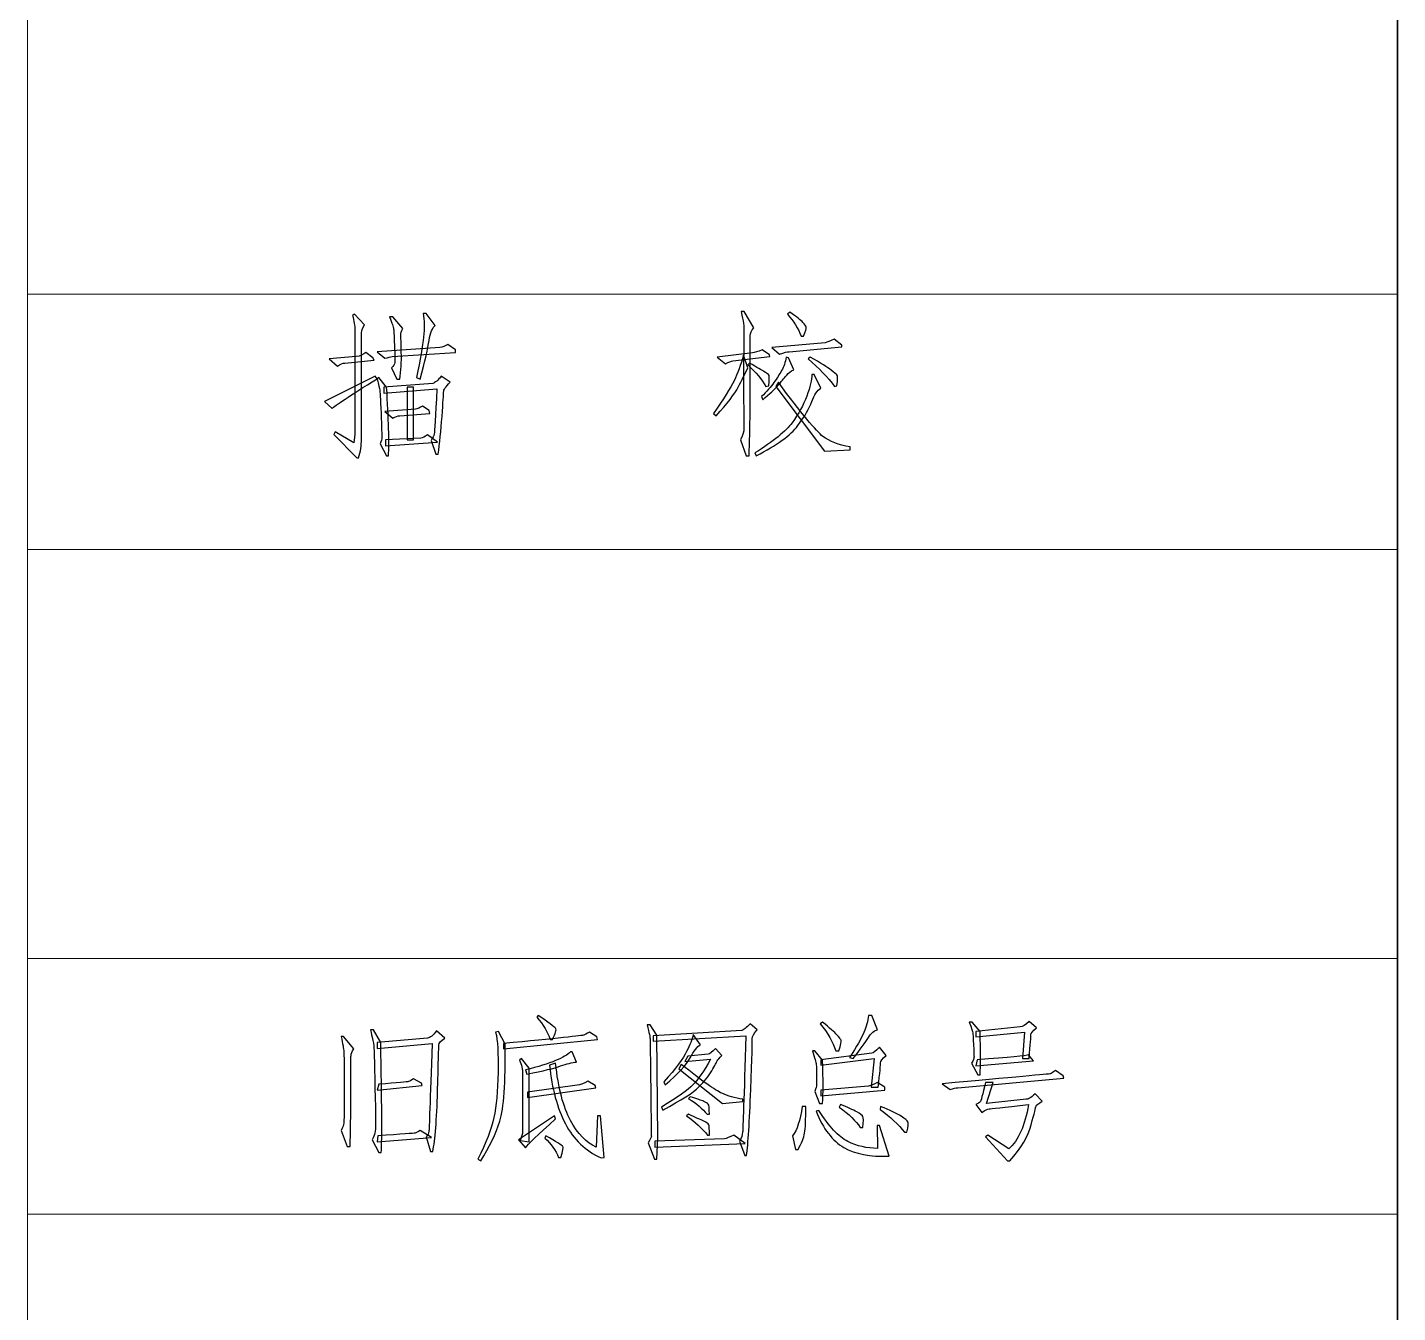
# Model space of a CAD drawing. Header units: millimetres. Extents: x 803 to 1266, y 444 to 714.
# Drawn here: x 802.63 to 826.73, y 491.79 to 514.39 of the extents above; entities that cross this region are included whole.
import ezdxf

# ---------------------------------------------------------------- set-up
doc = ezdxf.new("R2010")
doc.units = ezdxf.units.MM
doc.layers.add('layer 1', color=7, linetype='CONTINUOUS')

msp = doc.modelspace()

# ---------------------------------------------------------------- linework, layer by layer
at = {"layer": 'layer 1', "color": 1, "lineweight": 9}
for points in [[(802.632, 713.672), (802.632, 713.672), (802.632, 446.8), (802.632, 446.8)], [(826.729, 509.699), (826.729, 509.699), (802.632, 509.699), (802.632, 509.699)], [(826.729, 509.699), (826.729, 509.699), (826.729, 509.699), (826.729, 509.699)], [(826.729, 505.206), (826.729, 505.206), (802.632, 505.206), (802.632, 505.206)], [(826.729, 505.206), (826.729, 505.206), (826.729, 505.206), (826.729, 505.206)], [(826.729, 498.018), (826.729, 498.018), (802.632, 498.018), (802.632, 498.018)], [(826.729, 498.018), (826.729, 498.018), (826.729, 498.018), (826.729, 498.018)], [(826.729, 493.525), (826.729, 493.525), (802.632, 493.525), (802.632, 493.525)], [(826.729, 493.525), (826.729, 493.525), (826.729, 493.525), (826.729, 493.525)]]:
    msp.add_open_spline(points, degree=3, dxfattribs=at)
at = {"layer": 'layer 1', "lineweight": 35}
msp.add_open_spline([(826.729, 709.179), (826.729, 709.179), (826.729, 451.293), (826.729, 451.293)], degree=3, dxfattribs=at)
at = {"layer": 'layer 1', "color": 32, "lineweight": -3}
for points, knots in [([(808.371, 507.084), (808.385, 507.147), (808.392, 507.218), (808.392, 507.295), (808.392, 507.295), (808.392, 507.295), (808.392, 509.074), (808.392, 509.074), (808.392, 509.074), (808.392, 509.138), (808.378, 509.222), (808.35, 509.327), (808.35, 509.327), (808.35, 509.327), (808.382, 509.348), (808.382, 509.348), (808.382, 509.348), (808.382, 509.348), (808.561, 509.159), (808.561, 509.159), (808.561, 509.159), (808.526, 509.095), (808.508, 509.05), (808.508, 509.022), (808.508, 509.022), (808.508, 508.994), (808.508, 508.369), (808.508, 507.147), (808.508, 507.147), (808.508, 507.035), (808.491, 506.926), (808.456, 506.821), (808.456, 506.821), (808.456, 506.821), (808.424, 506.821), (808.424, 506.821), (808.424, 506.821), (808.424, 506.821), (808.024, 507.232), (808.024, 507.232), (808.024, 507.232), (808.024, 507.232), (808.045, 507.274), (808.045, 507.274), (808.045, 507.274), (808.045, 507.274), (808.371, 507.084), (808.371, 507.084)], [0, 0, 0, 0, 0.083333, 0.083333, 0.083333, 0.083333, 0.166667, 0.166667, 0.166667, 0.166667, 0.25, 0.25, 0.25, 0.25, 0.333333, 0.333333, 0.333333, 0.333333, 0.416667, 0.416667, 0.416667, 0.416667, 0.5, 0.5, 0.5, 0.5, 0.583333, 0.583333, 0.583333, 0.583333, 0.666667, 0.666667, 0.666667, 0.666667, 0.75, 0.75, 0.75, 0.75, 0.833333, 0.833333, 0.833333, 0.833333, 0.916667, 0.916667, 0.916667, 0.916667, 1, 1, 1, 1]), ([(809.182, 508.2), (809.182, 508.2), (809.13, 508.2), (809.13, 508.2), (809.13, 508.2), (809.13, 508.2), (809.035, 508.4), (809.035, 508.4), (809.035, 508.4), (809.07, 508.436), (809.089, 508.467), (809.093, 508.495), (809.093, 508.495), (809.096, 508.523), (809.095, 508.625), (809.087, 508.801), (809.087, 508.801), (809.08, 508.976), (809.075, 509.074), (809.072, 509.095), (809.072, 509.095), (809.068, 509.116), (809.045, 509.183), (809.003, 509.296), (809.003, 509.296), (809.003, 509.296), (809.056, 509.296), (809.056, 509.296), (809.056, 509.296), (809.056, 509.296), (809.235, 509.095), (809.235, 509.095), (809.235, 509.095), (809.207, 509.046), (809.194, 509.006), (809.198, 508.975), (809.198, 508.975), (809.202, 508.943), (809.205, 508.843), (809.208, 508.674), (809.208, 508.674), (809.212, 508.506), (809.203, 508.348), (809.182, 508.2)], [0, 0, 0, 0, 0.090909, 0.090909, 0.090909, 0.090909, 0.181818, 0.181818, 0.181818, 0.181818, 0.272727, 0.272727, 0.272727, 0.272727, 0.363636, 0.363636, 0.363636, 0.363636, 0.454545, 0.454545, 0.454545, 0.454545, 0.545455, 0.545455, 0.545455, 0.545455, 0.636364, 0.636364, 0.636364, 0.636364, 0.727273, 0.727273, 0.727273, 0.727273, 0.818182, 0.818182, 0.818182, 0.818182, 0.909091, 0.909091, 0.909091, 0.909091, 1, 1, 1, 1]), ([(809.804, 509.148), (809.754, 509.106), (809.719, 509.018), (809.698, 508.885), (809.698, 508.885), (809.677, 508.752), (809.624, 508.523), (809.54, 508.2), (809.54, 508.2), (809.54, 508.2), (809.477, 508.232), (809.477, 508.232), (809.477, 508.232), (809.54, 508.548), (809.581, 508.785), (809.598, 508.943), (809.598, 508.943), (809.616, 509.101), (809.614, 509.24), (809.593, 509.359), (809.593, 509.359), (809.593, 509.359), (809.645, 509.359), (809.645, 509.359), (809.645, 509.359), (809.645, 509.359), (809.804, 509.148), (809.804, 509.148)], [0, 0, 0, 0, 0.142857, 0.142857, 0.142857, 0.142857, 0.285714, 0.285714, 0.285714, 0.285714, 0.428571, 0.428571, 0.428571, 0.428571, 0.571429, 0.571429, 0.571429, 0.571429, 0.714286, 0.714286, 0.714286, 0.714286, 0.857143, 0.857143, 0.857143, 0.857143, 1, 1, 1, 1]), ([(815.407, 509.106), (815.365, 509.057), (815.344, 509.011), (815.344, 508.969), (815.344, 508.969), (815.344, 508.927), (815.344, 508.63), (815.344, 508.08), (815.344, 508.08), (815.344, 507.528), (815.337, 507.119), (815.323, 506.853), (815.323, 506.853), (815.323, 506.853), (815.27, 506.853), (815.27, 506.853), (815.27, 506.853), (815.27, 506.853), (815.175, 507.137), (815.175, 507.137), (815.175, 507.137), (815.218, 507.228), (815.237, 507.292), (815.233, 507.327), (815.233, 507.327), (815.23, 507.362), (815.228, 507.648), (815.228, 508.185), (815.228, 508.185), (815.228, 508.722), (815.23, 509.015), (815.233, 509.064), (815.233, 509.064), (815.237, 509.113), (815.221, 509.222), (815.186, 509.391), (815.186, 509.391), (815.186, 509.391), (815.239, 509.391), (815.239, 509.391), (815.239, 509.391), (815.239, 509.391), (815.407, 509.106), (815.407, 509.106)], [0, 0, 0, 0, 0.090909, 0.090909, 0.090909, 0.090909, 0.181818, 0.181818, 0.181818, 0.181818, 0.272727, 0.272727, 0.272727, 0.272727, 0.363636, 0.363636, 0.363636, 0.363636, 0.454545, 0.454545, 0.454545, 0.454545, 0.545455, 0.545455, 0.545455, 0.545455, 0.636364, 0.636364, 0.636364, 0.636364, 0.727273, 0.727273, 0.727273, 0.727273, 0.818182, 0.818182, 0.818182, 0.818182, 0.909091, 0.909091, 0.909091, 0.909091, 1, 1, 1, 1]), ([(816.239, 508.959), (816.19, 509.092), (816.109, 509.222), (815.997, 509.348), (815.997, 509.348), (815.997, 509.348), (816.039, 509.38), (816.039, 509.38), (816.039, 509.38), (816.158, 509.296), (816.235, 509.236), (816.27, 509.201), (816.27, 509.201), (816.306, 509.166), (816.325, 509.138), (816.328, 509.116), (816.328, 509.116), (816.332, 509.095), (816.316, 509.043), (816.281, 508.959), (816.281, 508.959), (816.281, 508.959), (816.239, 508.959), (816.239, 508.959)], [0, 0, 0, 0, 0.166667, 0.166667, 0.166667, 0.166667, 0.333333, 0.333333, 0.333333, 0.333333, 0.5, 0.5, 0.5, 0.5, 0.666667, 0.666667, 0.666667, 0.666667, 0.833333, 0.833333, 0.833333, 0.833333, 1, 1, 1, 1]), ([(809.888, 508.758), (809.93, 508.766), (809.975, 508.783), (810.025, 508.811), (810.025, 508.811), (810.025, 508.811), (810.162, 508.717), (810.162, 508.717), (810.162, 508.717), (810.162, 508.717), (810.162, 508.674), (810.162, 508.674), (810.162, 508.674), (810.162, 508.674), (809.045, 508.601), (809.045, 508.601), (809.045, 508.601), (809.017, 508.594), (808.975, 508.583), (808.919, 508.569), (808.919, 508.569), (808.919, 508.569), (808.782, 508.685), (808.782, 508.685), (808.782, 508.685), (808.782, 508.685), (809.888, 508.758), (809.888, 508.758)], [0, 0, 0, 0, 0.142857, 0.142857, 0.142857, 0.142857, 0.285714, 0.285714, 0.285714, 0.285714, 0.428571, 0.428571, 0.428571, 0.428571, 0.571429, 0.571429, 0.571429, 0.571429, 0.714286, 0.714286, 0.714286, 0.714286, 0.857143, 0.857143, 0.857143, 0.857143, 1, 1, 1, 1]), ([(815.386, 508.664), (815.421, 508.671), (815.477, 508.688), (815.554, 508.717), (815.554, 508.717), (815.554, 508.717), (815.681, 508.632), (815.681, 508.632), (815.681, 508.632), (815.681, 508.632), (815.691, 508.601), (815.691, 508.601), (815.691, 508.601), (815.691, 508.601), (815.038, 508.527), (815.038, 508.527), (815.038, 508.527), (815.01, 508.52), (814.968, 508.502), (814.912, 508.474), (814.912, 508.474), (814.912, 508.474), (814.765, 508.59), (814.765, 508.59), (814.765, 508.59), (814.765, 508.59), (815.386, 508.664), (815.386, 508.664)], [0, 0, 0, 0, 0.142857, 0.142857, 0.142857, 0.142857, 0.285714, 0.285714, 0.285714, 0.285714, 0.428571, 0.428571, 0.428571, 0.428571, 0.571429, 0.571429, 0.571429, 0.571429, 0.714286, 0.714286, 0.714286, 0.714286, 0.857143, 0.857143, 0.857143, 0.857143, 1, 1, 1, 1]), ([(816.818, 508.906), (816.818, 508.906), (816.955, 508.801), (816.955, 508.801), (816.955, 508.801), (816.955, 508.801), (816.955, 508.769), (816.955, 508.769), (816.955, 508.769), (816.955, 508.769), (816.028, 508.685), (816.028, 508.685), (816.028, 508.685), (816, 508.685), (815.944, 508.671), (815.86, 508.642), (815.86, 508.642), (815.86, 508.642), (815.723, 508.758), (815.723, 508.758), (815.723, 508.758), (815.723, 508.758), (816.66, 508.843), (816.66, 508.843), (816.66, 508.843), (816.695, 508.85), (816.748, 508.871), (816.818, 508.906)], [0, 0, 0, 0, 0.142857, 0.142857, 0.142857, 0.142857, 0.285714, 0.285714, 0.285714, 0.285714, 0.428571, 0.428571, 0.428571, 0.428571, 0.571429, 0.571429, 0.571429, 0.571429, 0.714286, 0.714286, 0.714286, 0.714286, 0.857143, 0.857143, 0.857143, 0.857143, 1, 1, 1, 1]), ([(808.708, 508.58), (808.708, 508.58), (808.729, 508.537), (808.729, 508.537), (808.729, 508.537), (808.729, 508.537), (808.214, 508.485), (808.214, 508.485), (808.214, 508.485), (808.178, 508.485), (808.136, 508.467), (808.087, 508.432), (808.087, 508.432), (808.087, 508.432), (807.94, 508.558), (807.94, 508.558), (807.94, 508.558), (807.94, 508.558), (808.414, 508.601), (808.414, 508.601), (808.414, 508.601), (808.484, 508.607), (808.54, 508.632), (808.582, 508.674), (808.582, 508.674), (808.582, 508.674), (808.708, 508.58), (808.708, 508.58)], [0, 0, 0, 0, 0.142857, 0.142857, 0.142857, 0.142857, 0.285714, 0.285714, 0.285714, 0.285714, 0.428571, 0.428571, 0.428571, 0.428571, 0.571429, 0.571429, 0.571429, 0.571429, 0.714286, 0.714286, 0.714286, 0.714286, 0.857143, 0.857143, 0.857143, 0.857143, 1, 1, 1, 1]), ([(814.744, 507.558), (814.744, 507.558), (814.701, 507.6), (814.701, 507.6), (814.701, 507.6), (814.877, 507.853), (814.996, 508.044), (815.059, 508.174), (815.059, 508.174), (815.123, 508.304), (815.179, 508.453), (815.228, 508.622), (815.228, 508.622), (815.228, 508.622), (815.302, 508.4), (815.302, 508.4), (815.302, 508.4), (815.253, 508.295), (815.196, 508.183), (815.133, 508.063), (815.133, 508.063), (815.07, 507.944), (814.94, 507.776), (814.744, 507.558)], [0, 0, 0, 0, 0.166667, 0.166667, 0.166667, 0.166667, 0.333333, 0.333333, 0.333333, 0.333333, 0.5, 0.5, 0.5, 0.5, 0.666667, 0.666667, 0.666667, 0.666667, 0.833333, 0.833333, 0.833333, 0.833333, 1, 1, 1, 1]), ([(815.617, 508.074), (815.554, 508.193), (815.449, 508.32), (815.302, 508.453), (815.302, 508.453), (815.302, 508.453), (815.333, 508.485), (815.333, 508.485), (815.333, 508.485), (815.466, 508.408), (815.551, 508.359), (815.586, 508.337), (815.586, 508.337), (815.621, 508.316), (815.647, 508.299), (815.665, 508.285), (815.665, 508.285), (815.683, 508.27), (815.684, 508.204), (815.67, 508.084), (815.67, 508.084), (815.67, 508.084), (815.617, 508.074), (815.617, 508.074)], [0, 0, 0, 0, 0.166667, 0.166667, 0.166667, 0.166667, 0.333333, 0.333333, 0.333333, 0.333333, 0.5, 0.5, 0.5, 0.5, 0.666667, 0.666667, 0.666667, 0.666667, 0.833333, 0.833333, 0.833333, 0.833333, 1, 1, 1, 1]), ([(816.112, 508.369), (816.056, 508.341), (816.014, 508.309), (815.986, 508.274), (815.986, 508.274), (815.958, 508.239), (815.911, 508.183), (815.844, 508.106), (815.844, 508.106), (815.777, 508.028), (815.684, 507.941), (815.565, 507.842), (815.565, 507.842), (815.565, 507.842), (815.544, 507.895), (815.544, 507.895), (815.544, 507.895), (815.635, 507.987), (815.707, 508.069), (815.76, 508.142), (815.76, 508.142), (815.812, 508.216), (815.858, 508.286), (815.896, 508.353), (815.896, 508.353), (815.935, 508.42), (815.962, 508.499), (815.975, 508.59), (815.975, 508.59), (815.975, 508.59), (816.018, 508.58), (816.018, 508.58), (816.018, 508.58), (816.018, 508.58), (816.112, 508.369), (816.112, 508.369)], [0, 0, 0, 0, 0.111111, 0.111111, 0.111111, 0.111111, 0.222222, 0.222222, 0.222222, 0.222222, 0.333333, 0.333333, 0.333333, 0.333333, 0.444444, 0.444444, 0.444444, 0.444444, 0.555556, 0.555556, 0.555556, 0.555556, 0.666667, 0.666667, 0.666667, 0.666667, 0.777778, 0.777778, 0.777778, 0.777778, 0.888889, 0.888889, 0.888889, 0.888889, 1, 1, 1, 1]), ([(816.397, 508.59), (816.586, 508.485), (816.709, 508.409), (816.765, 508.363), (816.765, 508.363), (816.821, 508.318), (816.856, 508.29), (816.87, 508.279), (816.87, 508.279), (816.885, 508.269), (816.885, 508.204), (816.87, 508.084), (816.87, 508.084), (816.87, 508.084), (816.829, 508.074), (816.829, 508.074), (816.829, 508.074), (816.709, 508.235), (816.555, 508.397), (816.365, 508.558), (816.365, 508.558), (816.365, 508.558), (816.397, 508.59), (816.397, 508.59)], [0, 0, 0, 0, 0.166667, 0.166667, 0.166667, 0.166667, 0.333333, 0.333333, 0.333333, 0.333333, 0.5, 0.5, 0.5, 0.5, 0.666667, 0.666667, 0.666667, 0.666667, 0.833333, 0.833333, 0.833333, 0.833333, 1, 1, 1, 1]), ([(807.992, 507.685), (807.992, 507.685), (807.856, 507.811), (807.856, 507.811), (807.856, 507.811), (807.856, 507.811), (808.75, 508.253), (808.75, 508.253), (808.75, 508.253), (808.75, 508.253), (808.782, 508.211), (808.782, 508.211), (808.782, 508.211), (808.298, 507.909), (808.034, 507.734), (807.992, 507.685)], [0, 0, 0, 0, 0.25, 0.25, 0.25, 0.25, 0.5, 0.5, 0.5, 0.5, 0.75, 0.75, 0.75, 0.75, 1, 1, 1, 1]), ([(808.782, 508.211), (808.782, 508.211), (808.814, 508.232), (808.814, 508.232), (808.814, 508.232), (808.814, 508.232), (808.95, 508.063), (808.95, 508.063), (808.95, 508.063), (808.985, 507.495), (808.996, 507.091), (808.982, 506.853), (808.982, 506.853), (808.982, 506.853), (808.95, 506.853), (808.95, 506.853), (808.95, 506.853), (808.95, 506.853), (808.834, 507.063), (808.834, 507.063), (808.834, 507.063), (808.856, 507.112), (808.866, 507.151), (808.866, 507.179), (808.866, 507.179), (808.866, 507.207), (808.861, 507.349), (808.851, 507.606), (808.851, 507.606), (808.84, 507.862), (808.833, 507.999), (808.83, 508.016), (808.83, 508.016), (808.826, 508.034), (808.81, 508.099), (808.782, 508.211)], [0, 0, 0, 0, 0.111111, 0.111111, 0.111111, 0.111111, 0.222222, 0.222222, 0.222222, 0.222222, 0.333333, 0.333333, 0.333333, 0.333333, 0.444444, 0.444444, 0.444444, 0.444444, 0.555556, 0.555556, 0.555556, 0.555556, 0.666667, 0.666667, 0.666667, 0.666667, 0.777778, 0.777778, 0.777778, 0.777778, 0.888889, 0.888889, 0.888889, 0.888889, 1, 1, 1, 1]), ([(808.898, 508.063), (808.898, 508.063), (809.761, 508.127), (809.761, 508.127), (809.761, 508.127), (809.804, 508.141), (809.853, 508.183), (809.909, 508.253), (809.909, 508.253), (809.909, 508.253), (810.067, 508.148), (810.067, 508.148), (810.067, 508.148), (809.99, 508.071), (809.951, 508.014), (809.951, 507.979), (809.951, 507.979), (809.951, 507.944), (809.942, 507.8), (809.924, 507.548), (809.924, 507.548), (809.907, 507.295), (809.884, 507.074), (809.856, 506.884), (809.856, 506.884), (809.856, 506.884), (809.814, 506.884), (809.814, 506.884), (809.814, 506.884), (809.814, 506.884), (809.73, 507.126), (809.73, 507.126), (809.73, 507.126), (809.765, 507.168), (809.784, 507.207), (809.787, 507.242), (809.787, 507.242), (809.791, 507.277), (809.807, 507.54), (809.835, 508.032), (809.835, 508.032), (809.835, 508.032), (808.898, 507.958), (808.898, 507.958), (808.898, 507.958), (808.898, 507.958), (808.898, 508.063), (808.898, 508.063)], [0, 0, 0, 0, 0.083333, 0.083333, 0.083333, 0.083333, 0.166667, 0.166667, 0.166667, 0.166667, 0.25, 0.25, 0.25, 0.25, 0.333333, 0.333333, 0.333333, 0.333333, 0.416667, 0.416667, 0.416667, 0.416667, 0.5, 0.5, 0.5, 0.5, 0.583333, 0.583333, 0.583333, 0.583333, 0.666667, 0.666667, 0.666667, 0.666667, 0.75, 0.75, 0.75, 0.75, 0.833333, 0.833333, 0.833333, 0.833333, 0.916667, 0.916667, 0.916667, 0.916667, 1, 1, 1, 1]), ([(816.181, 507.385), (816.058, 507.219), (815.814, 507.042), (815.449, 506.853), (815.449, 506.853), (815.449, 506.853), (815.428, 506.905), (815.428, 506.905), (815.428, 506.905), (815.751, 507.109), (815.969, 507.286), (816.081, 507.437), (816.081, 507.437), (816.193, 507.588), (816.279, 507.744), (816.339, 507.906), (816.339, 507.906), (816.399, 508.067), (816.428, 508.193), (816.428, 508.285), (816.428, 508.285), (816.428, 508.285), (816.471, 508.285), (816.471, 508.285), (816.471, 508.285), (816.471, 508.285), (816.586, 508.043), (816.586, 508.043), (816.586, 508.043), (816.523, 508.007), (816.471, 507.93), (816.428, 507.811), (816.428, 507.811), (816.386, 507.691), (816.304, 507.549), (816.181, 507.385)], [0, 0, 0, 0, 0.111111, 0.111111, 0.111111, 0.111111, 0.222222, 0.222222, 0.222222, 0.222222, 0.333333, 0.333333, 0.333333, 0.333333, 0.444444, 0.444444, 0.444444, 0.444444, 0.555556, 0.555556, 0.555556, 0.555556, 0.666667, 0.666667, 0.666667, 0.666667, 0.777778, 0.777778, 0.777778, 0.777778, 0.888889, 0.888889, 0.888889, 0.888889, 1, 1, 1, 1]), ([(809.424, 508.063), (809.424, 508.063), (809.424, 507.137), (809.424, 507.137), (809.424, 507.137), (809.424, 507.137), (809.308, 507.137), (809.308, 507.137), (809.308, 507.137), (809.308, 507.137), (809.308, 508.063), (809.308, 508.063), (809.308, 508.063), (809.308, 508.063), (809.424, 508.063), (809.424, 508.063)], [0, 0, 0, 0, 0.25, 0.25, 0.25, 0.25, 0.5, 0.5, 0.5, 0.5, 0.75, 0.75, 0.75, 0.75, 1, 1, 1, 1]), ([(815.839, 508.148), (816.246, 507.6), (816.507, 507.283), (816.623, 507.195), (816.623, 507.195), (816.739, 507.107), (816.899, 507.046), (817.102, 507.011), (817.102, 507.011), (817.102, 507.011), (817.102, 506.958), (817.102, 506.958), (817.102, 506.958), (817.102, 506.958), (816.649, 506.937), (816.649, 506.937), (816.649, 506.937), (816.649, 506.937), (815.797, 508.074), (815.797, 508.074), (815.797, 508.074), (815.797, 508.074), (815.839, 508.148), (815.839, 508.148)], [0, 0, 0, 0, 0.166667, 0.166667, 0.166667, 0.166667, 0.333333, 0.333333, 0.333333, 0.333333, 0.5, 0.5, 0.5, 0.5, 0.666667, 0.666667, 0.666667, 0.666667, 0.833333, 0.833333, 0.833333, 0.833333, 1, 1, 1, 1]), ([(809.709, 507.6), (809.709, 507.6), (809.182, 507.558), (809.182, 507.558), (809.182, 507.558), (809.147, 507.558), (809.105, 507.544), (809.056, 507.516), (809.056, 507.516), (809.056, 507.516), (808.919, 507.632), (808.919, 507.632), (808.919, 507.632), (808.919, 507.632), (809.456, 507.674), (809.456, 507.674), (809.456, 507.674), (809.491, 507.681), (809.533, 507.699), (809.582, 507.726), (809.582, 507.726), (809.582, 507.726), (809.698, 507.653), (809.698, 507.653), (809.698, 507.653), (809.698, 507.653), (809.709, 507.6), (809.709, 507.6)], [0, 0, 0, 0, 0.142857, 0.142857, 0.142857, 0.142857, 0.285714, 0.285714, 0.285714, 0.285714, 0.428571, 0.428571, 0.428571, 0.428571, 0.571429, 0.571429, 0.571429, 0.571429, 0.714286, 0.714286, 0.714286, 0.714286, 0.857143, 0.857143, 0.857143, 0.857143, 1, 1, 1, 1]), ([(808.929, 507.032), (808.929, 507.032), (808.929, 507.137), (808.929, 507.137), (808.929, 507.137), (808.929, 507.137), (809.551, 507.168), (809.551, 507.168), (809.551, 507.168), (809.579, 507.168), (809.618, 507.186), (809.667, 507.221), (809.667, 507.221), (809.667, 507.221), (809.845, 507.095), (809.845, 507.095), (809.845, 507.095), (809.845, 507.095), (808.929, 507.032), (808.929, 507.032)], [0, 0, 0, 0, 0.2, 0.2, 0.2, 0.2, 0.4, 0.4, 0.4, 0.4, 0.6, 0.6, 0.6, 0.6, 0.8, 0.8, 0.8, 0.8, 1, 1, 1, 1]), ([(811.825, 496.596), (811.783, 496.723), (811.706, 496.853), (811.594, 496.986), (811.594, 496.986), (811.594, 496.986), (811.615, 497.017), (811.615, 497.017), (811.615, 497.017), (811.797, 496.891), (811.899, 496.816), (811.92, 496.791), (811.92, 496.791), (811.941, 496.766), (811.923, 496.702), (811.867, 496.596), (811.867, 496.596), (811.867, 496.596), (811.825, 496.596), (811.825, 496.596)], [0, 0, 0, 0, 0.2, 0.2, 0.2, 0.2, 0.4, 0.4, 0.4, 0.4, 0.6, 0.6, 0.6, 0.6, 0.8, 0.8, 0.8, 0.8, 1, 1, 1, 1]), ([(816.574, 496.87), (816.574, 496.87), (816.616, 496.901), (816.616, 496.901), (816.616, 496.901), (816.743, 496.796), (816.827, 496.721), (816.869, 496.675), (816.869, 496.675), (816.911, 496.63), (816.936, 496.598), (816.943, 496.58), (816.943, 496.58), (816.95, 496.563), (816.936, 496.502), (816.901, 496.396), (816.901, 496.396), (816.901, 496.396), (816.848, 496.396), (816.848, 496.396), (816.848, 496.396), (816.799, 496.551), (816.708, 496.709), (816.574, 496.87)], [0, 0, 0, 0, 0.166667, 0.166667, 0.166667, 0.166667, 0.333333, 0.333333, 0.333333, 0.333333, 0.5, 0.5, 0.5, 0.5, 0.666667, 0.666667, 0.666667, 0.666667, 0.833333, 0.833333, 0.833333, 0.833333, 1, 1, 1, 1]), ([(817.422, 496.628), (817.369, 496.543), (817.28, 496.421), (817.153, 496.259), (817.153, 496.259), (817.153, 496.259), (817.09, 496.28), (817.09, 496.28), (817.09, 496.28), (817.217, 496.47), (817.301, 496.616), (817.343, 496.717), (817.343, 496.717), (817.385, 496.819), (817.413, 496.919), (817.427, 497.017), (817.427, 497.017), (817.427, 497.017), (817.48, 497.017), (817.48, 497.017), (817.48, 497.017), (817.48, 497.017), (817.585, 496.765), (817.585, 496.765), (817.585, 496.765), (817.529, 496.758), (817.475, 496.712), (817.422, 496.628)], [0, 0, 0, 0, 0.142857, 0.142857, 0.142857, 0.142857, 0.285714, 0.285714, 0.285714, 0.285714, 0.428571, 0.428571, 0.428571, 0.428571, 0.571429, 0.571429, 0.571429, 0.571429, 0.714286, 0.714286, 0.714286, 0.714286, 0.857143, 0.857143, 0.857143, 0.857143, 1, 1, 1, 1]), ([(819.386, 495.975), (819.386, 495.975), (819.344, 495.975), (819.344, 495.975), (819.344, 495.975), (819.344, 495.975), (819.238, 496.175), (819.238, 496.175), (819.238, 496.175), (819.266, 496.231), (819.28, 496.268), (819.28, 496.286), (819.28, 496.286), (819.28, 496.303), (819.277, 496.375), (819.27, 496.502), (819.27, 496.502), (819.263, 496.628), (819.26, 496.698), (819.26, 496.712), (819.26, 496.712), (819.26, 496.726), (819.238, 496.789), (819.196, 496.901), (819.196, 496.901), (819.196, 496.901), (819.249, 496.901), (819.249, 496.901), (819.249, 496.901), (819.249, 496.901), (819.386, 496.733), (819.386, 496.733), (819.386, 496.733), (819.4, 496.382), (819.4, 496.13), (819.386, 495.975)], [0, 0, 0, 0, 0.111111, 0.111111, 0.111111, 0.111111, 0.222222, 0.222222, 0.222222, 0.222222, 0.333333, 0.333333, 0.333333, 0.333333, 0.444444, 0.444444, 0.444444, 0.444444, 0.555556, 0.555556, 0.555556, 0.555556, 0.666667, 0.666667, 0.666667, 0.666667, 0.777778, 0.777778, 0.777778, 0.777778, 0.888889, 0.888889, 0.888889, 0.888889, 1, 1, 1, 1]), ([(819.312, 496.733), (819.312, 496.733), (820.091, 496.817), (820.091, 496.817), (820.091, 496.817), (820.133, 496.817), (820.186, 496.849), (820.249, 496.912), (820.249, 496.912), (820.249, 496.912), (820.376, 496.796), (820.376, 496.796), (820.376, 496.796), (820.312, 496.74), (820.281, 496.7), (820.281, 496.675), (820.281, 496.675), (820.281, 496.651), (820.27, 496.512), (820.249, 496.259), (820.249, 496.259), (820.249, 496.259), (820.133, 496.259), (820.133, 496.259), (820.133, 496.259), (820.133, 496.259), (820.165, 496.723), (820.165, 496.723), (820.165, 496.723), (820.165, 496.723), (819.312, 496.638), (819.312, 496.638), (819.312, 496.638), (819.312, 496.638), (819.312, 496.733), (819.312, 496.733)], [0, 0, 0, 0, 0.111111, 0.111111, 0.111111, 0.111111, 0.222222, 0.222222, 0.222222, 0.222222, 0.333333, 0.333333, 0.333333, 0.333333, 0.444444, 0.444444, 0.444444, 0.444444, 0.555556, 0.555556, 0.555556, 0.555556, 0.666667, 0.666667, 0.666667, 0.666667, 0.777778, 0.777778, 0.777778, 0.777778, 0.888889, 0.888889, 0.888889, 0.888889, 1, 1, 1, 1]), ([(808.371, 496.428), (808.343, 496.379), (808.327, 496.34), (808.324, 496.312), (808.324, 496.312), (808.321, 496.284), (808.319, 496.068), (808.319, 495.664), (808.319, 495.664), (808.319, 495.261), (808.315, 494.943), (808.308, 494.711), (808.308, 494.711), (808.308, 494.711), (808.255, 494.711), (808.255, 494.711), (808.255, 494.711), (808.255, 494.711), (808.15, 494.996), (808.15, 494.996), (808.15, 494.996), (808.178, 495.052), (808.194, 495.094), (808.197, 495.122), (808.197, 495.122), (808.201, 495.15), (808.203, 495.356), (808.203, 495.738), (808.203, 495.738), (808.203, 496.121), (808.201, 496.335), (808.197, 496.38), (808.197, 496.38), (808.194, 496.426), (808.178, 496.516), (808.15, 496.649), (808.15, 496.649), (808.15, 496.649), (808.192, 496.649), (808.192, 496.649), (808.192, 496.649), (808.192, 496.649), (808.371, 496.428), (808.371, 496.428)], [0, 0, 0, 0, 0.090909, 0.090909, 0.090909, 0.090909, 0.181818, 0.181818, 0.181818, 0.181818, 0.272727, 0.272727, 0.272727, 0.272727, 0.363636, 0.363636, 0.363636, 0.363636, 0.454545, 0.454545, 0.454545, 0.454545, 0.545455, 0.545455, 0.545455, 0.545455, 0.636364, 0.636364, 0.636364, 0.636364, 0.727273, 0.727273, 0.727273, 0.727273, 0.818182, 0.818182, 0.818182, 0.818182, 0.909091, 0.909091, 0.909091, 0.909091, 1, 1, 1, 1]), ([(808.745, 495.738), (808.735, 496.226), (808.726, 496.485), (808.719, 496.517), (808.719, 496.517), (808.712, 496.549), (808.694, 496.631), (808.666, 496.765), (808.666, 496.765), (808.666, 496.765), (808.719, 496.765), (808.719, 496.765), (808.719, 496.765), (808.719, 496.765), (808.845, 496.543), (808.845, 496.543), (808.845, 496.543), (808.866, 495.491), (808.87, 494.845), (808.856, 494.606), (808.856, 494.606), (808.856, 494.606), (808.814, 494.606), (808.814, 494.606), (808.814, 494.606), (808.814, 494.606), (808.698, 494.827), (808.698, 494.827), (808.698, 494.827), (808.719, 494.876), (808.735, 494.918), (808.745, 494.953), (808.745, 494.953), (808.756, 494.988), (808.756, 495.25), (808.745, 495.738)], [0, 0, 0, 0, 0.111111, 0.111111, 0.111111, 0.111111, 0.222222, 0.222222, 0.222222, 0.222222, 0.333333, 0.333333, 0.333333, 0.333333, 0.444444, 0.444444, 0.444444, 0.444444, 0.555556, 0.555556, 0.555556, 0.555556, 0.666667, 0.666667, 0.666667, 0.666667, 0.777778, 0.777778, 0.777778, 0.777778, 0.888889, 0.888889, 0.888889, 0.888889, 1, 1, 1, 1]), ([(809.761, 494.627), (809.761, 494.627), (809.719, 494.627), (809.719, 494.627), (809.719, 494.627), (809.719, 494.627), (809.645, 494.88), (809.645, 494.88), (809.645, 494.88), (809.674, 494.915), (809.689, 494.947), (809.693, 494.975), (809.693, 494.975), (809.696, 495.003), (809.716, 495.519), (809.751, 496.523), (809.751, 496.523), (809.751, 496.523), (808.782, 496.438), (808.782, 496.438), (808.782, 496.438), (808.782, 496.438), (808.782, 496.543), (808.782, 496.543), (808.782, 496.543), (808.782, 496.543), (809.667, 496.617), (809.667, 496.617), (809.667, 496.617), (809.716, 496.624), (809.769, 496.667), (809.825, 496.744), (809.825, 496.744), (809.825, 496.744), (809.972, 496.617), (809.972, 496.617), (809.972, 496.617), (809.902, 496.568), (809.866, 496.528), (809.866, 496.496), (809.866, 496.496), (809.866, 496.465), (809.86, 496.194), (809.845, 495.685), (809.845, 495.685), (809.831, 495.176), (809.804, 494.824), (809.761, 494.627)], [0, 0, 0, 0, 0.083333, 0.083333, 0.083333, 0.083333, 0.166667, 0.166667, 0.166667, 0.166667, 0.25, 0.25, 0.25, 0.25, 0.333333, 0.333333, 0.333333, 0.333333, 0.416667, 0.416667, 0.416667, 0.416667, 0.5, 0.5, 0.5, 0.5, 0.583333, 0.583333, 0.583333, 0.583333, 0.666667, 0.666667, 0.666667, 0.666667, 0.75, 0.75, 0.75, 0.75, 0.833333, 0.833333, 0.833333, 0.833333, 0.916667, 0.916667, 0.916667, 0.916667, 1, 1, 1, 1]), ([(810.92, 496.733), (810.92, 496.733), (811.036, 496.512), (811.036, 496.512), (811.036, 496.512), (811.042, 495.831), (811.011, 495.38), (810.941, 495.159), (810.941, 495.159), (810.871, 494.938), (810.758, 494.705), (810.604, 494.459), (810.604, 494.459), (810.604, 494.459), (810.551, 494.49), (810.551, 494.49), (810.551, 494.49), (810.699, 494.778), (810.793, 495.022), (810.836, 495.222), (810.836, 495.222), (810.877, 495.422), (810.902, 495.687), (810.909, 496.017), (810.909, 496.017), (810.916, 496.347), (810.902, 496.582), (810.867, 496.723), (810.867, 496.723), (810.867, 496.723), (810.92, 496.733), (810.92, 496.733)], [0, 0, 0, 0, 0.125, 0.125, 0.125, 0.125, 0.25, 0.25, 0.25, 0.25, 0.375, 0.375, 0.375, 0.375, 0.5, 0.5, 0.5, 0.5, 0.625, 0.625, 0.625, 0.625, 0.75, 0.75, 0.75, 0.75, 0.875, 0.875, 0.875, 0.875, 1, 1, 1, 1]), ([(812.647, 496.638), (812.647, 496.638), (812.657, 496.596), (812.657, 496.596), (812.657, 496.596), (812.657, 496.596), (811.004, 496.428), (811.004, 496.428), (811.004, 496.428), (811.004, 496.428), (811.004, 496.523), (811.004, 496.523), (811.004, 496.523), (811.938, 496.614), (812.409, 496.663), (812.42, 496.67), (812.42, 496.67), (812.431, 496.677), (812.464, 496.694), (812.52, 496.723), (812.52, 496.723), (812.52, 496.723), (812.647, 496.638), (812.647, 496.638)], [0, 0, 0, 0, 0.166667, 0.166667, 0.166667, 0.166667, 0.333333, 0.333333, 0.333333, 0.333333, 0.5, 0.5, 0.5, 0.5, 0.666667, 0.666667, 0.666667, 0.666667, 0.833333, 0.833333, 0.833333, 0.833333, 1, 1, 1, 1]), ([(813.72, 494.859), (813.72, 494.859), (813.7, 494.49), (813.7, 494.49), (813.7, 494.49), (813.7, 494.49), (813.658, 494.49), (813.658, 494.49), (813.658, 494.49), (813.658, 494.49), (813.552, 494.775), (813.552, 494.775), (813.552, 494.775), (813.587, 494.838), (813.605, 494.878), (813.605, 494.895), (813.605, 494.895), (813.605, 494.913), (813.601, 495.192), (813.594, 495.733), (813.594, 495.733), (813.587, 496.273), (813.584, 496.56), (813.584, 496.591), (813.584, 496.591), (813.584, 496.622), (813.566, 496.709), (813.531, 496.849), (813.531, 496.849), (813.531, 496.849), (813.584, 496.849), (813.584, 496.849), (813.584, 496.849), (813.584, 496.849), (813.7, 496.67), (813.7, 496.67), (813.7, 496.67), (813.7, 496.67), (813.72, 494.859), (813.72, 494.859)], [0, 0, 0, 0, 0.1, 0.1, 0.1, 0.1, 0.2, 0.2, 0.2, 0.2, 0.3, 0.3, 0.3, 0.3, 0.4, 0.4, 0.4, 0.4, 0.5, 0.5, 0.5, 0.5, 0.6, 0.6, 0.6, 0.6, 0.7, 0.7, 0.7, 0.7, 0.8, 0.8, 0.8, 0.8, 0.9, 0.9, 0.9, 0.9, 1, 1, 1, 1]), ([(815.353, 495.712), (815.332, 495.143), (815.307, 494.757), (815.279, 494.554), (815.279, 494.554), (815.279, 494.554), (815.248, 494.554), (815.248, 494.554), (815.248, 494.554), (815.248, 494.554), (815.153, 494.806), (815.153, 494.806), (815.153, 494.806), (815.188, 494.862), (815.207, 494.915), (815.211, 494.964), (815.211, 494.964), (815.214, 495.013), (815.234, 495.578), (815.269, 496.659), (815.269, 496.659), (815.269, 496.659), (813.636, 496.565), (813.636, 496.565), (813.636, 496.565), (813.636, 496.565), (813.636, 496.659), (813.636, 496.659), (813.636, 496.659), (813.636, 496.659), (815.195, 496.754), (815.195, 496.754), (815.195, 496.754), (815.223, 496.761), (815.272, 496.8), (815.342, 496.87), (815.342, 496.87), (815.342, 496.87), (815.469, 496.765), (815.469, 496.765), (815.469, 496.765), (815.405, 496.694), (815.376, 496.644), (815.379, 496.612), (815.379, 496.612), (815.383, 496.58), (815.374, 496.28), (815.353, 495.712)], [0, 0, 0, 0, 0.083333, 0.083333, 0.083333, 0.083333, 0.166667, 0.166667, 0.166667, 0.166667, 0.25, 0.25, 0.25, 0.25, 0.333333, 0.333333, 0.333333, 0.333333, 0.416667, 0.416667, 0.416667, 0.416667, 0.5, 0.5, 0.5, 0.5, 0.583333, 0.583333, 0.583333, 0.583333, 0.666667, 0.666667, 0.666667, 0.666667, 0.75, 0.75, 0.75, 0.75, 0.833333, 0.833333, 0.833333, 0.833333, 0.916667, 0.916667, 0.916667, 0.916667, 1, 1, 1, 1]), ([(813.847, 495.796), (813.847, 495.796), (813.826, 495.849), (813.826, 495.849), (813.826, 495.849), (814.037, 496.087), (814.17, 496.264), (814.226, 496.38), (814.226, 496.38), (814.282, 496.496), (814.321, 496.596), (814.342, 496.68), (814.342, 496.68), (814.342, 496.68), (814.468, 496.502), (814.468, 496.502), (814.468, 496.502), (814.412, 496.467), (814.353, 496.389), (814.289, 496.27), (814.289, 496.27), (814.226, 496.15), (814.078, 495.993), (813.847, 495.796)], [0, 0, 0, 0, 0.166667, 0.166667, 0.166667, 0.166667, 0.333333, 0.333333, 0.333333, 0.333333, 0.5, 0.5, 0.5, 0.5, 0.666667, 0.666667, 0.666667, 0.666667, 0.833333, 0.833333, 0.833333, 0.833333, 1, 1, 1, 1]), ([(814.442, 495.759), (814.347, 495.664), (814.135, 495.529), (813.805, 495.354), (813.805, 495.354), (813.805, 495.354), (813.784, 495.406), (813.784, 495.406), (813.784, 495.406), (814.065, 495.575), (814.249, 495.705), (814.336, 495.796), (814.336, 495.796), (814.424, 495.887), (814.528, 496.038), (814.647, 496.249), (814.647, 496.249), (814.647, 496.249), (814.194, 496.206), (814.194, 496.206), (814.194, 496.206), (814.194, 496.206), (814.247, 496.301), (814.247, 496.301), (814.247, 496.301), (814.247, 496.301), (814.605, 496.333), (814.605, 496.333), (814.605, 496.333), (814.633, 496.34), (814.675, 496.375), (814.731, 496.438), (814.731, 496.438), (814.731, 496.438), (814.847, 496.312), (814.847, 496.312), (814.847, 496.312), (814.798, 496.27), (814.77, 496.238), (814.763, 496.217), (814.763, 496.217), (814.756, 496.196), (814.725, 496.138), (814.668, 496.043), (814.668, 496.043), (814.612, 495.949), (814.537, 495.854), (814.442, 495.759)], [0, 0, 0, 0, 0.083333, 0.083333, 0.083333, 0.083333, 0.166667, 0.166667, 0.166667, 0.166667, 0.25, 0.25, 0.25, 0.25, 0.333333, 0.333333, 0.333333, 0.333333, 0.416667, 0.416667, 0.416667, 0.416667, 0.5, 0.5, 0.5, 0.5, 0.583333, 0.583333, 0.583333, 0.583333, 0.666667, 0.666667, 0.666667, 0.666667, 0.75, 0.75, 0.75, 0.75, 0.833333, 0.833333, 0.833333, 0.833333, 0.916667, 0.916667, 0.916667, 0.916667, 1, 1, 1, 1]), ([(816.479, 495.68), (816.501, 495.737), (816.511, 495.772), (816.511, 495.785), (816.511, 495.785), (816.511, 495.799), (816.511, 495.856), (816.511, 495.954), (816.511, 495.954), (816.511, 496.052), (816.509, 496.119), (816.506, 496.154), (816.506, 496.154), (816.502, 496.189), (816.479, 496.27), (816.437, 496.396), (816.437, 496.396), (816.437, 496.396), (816.479, 496.396), (816.479, 496.396), (816.479, 496.396), (816.479, 496.396), (816.616, 496.228), (816.616, 496.228), (816.616, 496.228), (816.63, 495.891), (816.63, 495.638), (816.616, 495.47), (816.616, 495.47), (816.616, 495.47), (816.564, 495.47), (816.564, 495.47), (816.564, 495.47), (816.564, 495.47), (816.479, 495.68), (816.479, 495.68)], [0, 0, 0, 0, 0.111111, 0.111111, 0.111111, 0.111111, 0.222222, 0.222222, 0.222222, 0.222222, 0.333333, 0.333333, 0.333333, 0.333333, 0.444444, 0.444444, 0.444444, 0.444444, 0.555556, 0.555556, 0.555556, 0.555556, 0.666667, 0.666667, 0.666667, 0.666667, 0.777778, 0.777778, 0.777778, 0.777778, 0.888889, 0.888889, 0.888889, 0.888889, 1, 1, 1, 1]), ([(816.585, 496.238), (816.585, 496.238), (817.48, 496.354), (817.48, 496.354), (817.48, 496.354), (817.508, 496.354), (817.554, 496.389), (817.617, 496.459), (817.617, 496.459), (817.617, 496.459), (817.732, 496.312), (817.732, 496.312), (817.732, 496.312), (817.669, 496.256), (817.638, 496.214), (817.638, 496.186), (817.638, 496.186), (817.638, 496.157), (817.624, 496.014), (817.595, 495.754), (817.595, 495.754), (817.595, 495.754), (817.469, 495.754), (817.469, 495.754), (817.469, 495.754), (817.469, 495.754), (817.522, 496.259), (817.522, 496.259), (817.522, 496.259), (817.522, 496.259), (816.585, 496.144), (816.585, 496.144), (816.585, 496.144), (816.585, 496.144), (816.585, 496.238), (816.585, 496.238)], [0, 0, 0, 0, 0.111111, 0.111111, 0.111111, 0.111111, 0.222222, 0.222222, 0.222222, 0.222222, 0.333333, 0.333333, 0.333333, 0.333333, 0.444444, 0.444444, 0.444444, 0.444444, 0.555556, 0.555556, 0.555556, 0.555556, 0.666667, 0.666667, 0.666667, 0.666667, 0.777778, 0.777778, 0.777778, 0.777778, 0.888889, 0.888889, 0.888889, 0.888889, 1, 1, 1, 1]), ([(811.341, 494.943), (811.341, 494.943), (811.341, 495.975), (811.341, 495.975), (811.341, 495.975), (811.341, 496.073), (811.323, 496.157), (811.288, 496.228), (811.288, 496.228), (811.288, 496.228), (811.32, 496.259), (811.32, 496.259), (811.32, 496.259), (811.32, 496.259), (811.456, 496.091), (811.456, 496.091), (811.456, 496.091), (811.456, 496.091), (811.456, 494.796), (811.456, 494.796), (811.456, 494.796), (811.456, 494.796), (811.299, 494.817), (811.299, 494.817), (811.299, 494.817), (811.299, 494.817), (811.341, 494.943), (811.341, 494.943)], [0, 0, 0, 0, 0.142857, 0.142857, 0.142857, 0.142857, 0.285714, 0.285714, 0.285714, 0.285714, 0.428571, 0.428571, 0.428571, 0.428571, 0.571429, 0.571429, 0.571429, 0.571429, 0.714286, 0.714286, 0.714286, 0.714286, 0.857143, 0.857143, 0.857143, 0.857143, 1, 1, 1, 1]), ([(811.415, 495.985), (811.415, 495.985), (811.394, 496.059), (811.394, 496.059), (811.394, 496.059), (811.618, 496.115), (811.793, 496.17), (811.92, 496.223), (811.92, 496.223), (812.046, 496.275), (812.134, 496.326), (812.183, 496.375), (812.183, 496.375), (812.183, 496.375), (812.215, 496.375), (812.215, 496.375), (812.215, 496.375), (812.215, 496.375), (812.289, 496.196), (812.289, 496.196), (812.289, 496.196), (812.211, 496.189), (812.118, 496.166), (812.01, 496.128), (812.01, 496.128), (811.901, 496.089), (811.702, 496.042), (811.415, 495.985)], [0, 0, 0, 0, 0.142857, 0.142857, 0.142857, 0.142857, 0.285714, 0.285714, 0.285714, 0.285714, 0.428571, 0.428571, 0.428571, 0.428571, 0.571429, 0.571429, 0.571429, 0.571429, 0.714286, 0.714286, 0.714286, 0.714286, 0.857143, 0.857143, 0.857143, 0.857143, 1, 1, 1, 1]), ([(812.657, 495.249), (812.657, 495.249), (812.71, 495.249), (812.71, 495.249), (812.71, 495.249), (812.71, 495.249), (812.773, 494.522), (812.773, 494.522), (812.773, 494.522), (812.773, 494.522), (812.72, 494.511), (812.72, 494.511), (812.72, 494.511), (812.446, 494.638), (812.238, 494.838), (812.094, 495.112), (812.094, 495.112), (811.95, 495.385), (811.857, 495.729), (811.815, 496.144), (811.815, 496.144), (811.815, 496.144), (811.92, 496.175), (811.92, 496.175), (811.92, 496.175), (811.969, 495.74), (812.057, 495.404), (812.183, 495.17), (812.183, 495.17), (812.31, 494.934), (812.461, 494.778), (812.636, 494.701), (812.636, 494.701), (812.636, 494.701), (812.657, 495.249), (812.657, 495.249)], [0, 0, 0, 0, 0.111111, 0.111111, 0.111111, 0.111111, 0.222222, 0.222222, 0.222222, 0.222222, 0.333333, 0.333333, 0.333333, 0.333333, 0.444444, 0.444444, 0.444444, 0.444444, 0.555556, 0.555556, 0.555556, 0.555556, 0.666667, 0.666667, 0.666667, 0.666667, 0.777778, 0.777778, 0.777778, 0.777778, 0.888889, 0.888889, 0.888889, 0.888889, 1, 1, 1, 1]), ([(820.323, 496.217), (820.323, 496.217), (819.312, 496.133), (819.312, 496.133), (819.312, 496.133), (819.312, 496.133), (819.333, 496.238), (819.333, 496.238), (819.333, 496.238), (819.902, 496.28), (820.204, 496.308), (820.239, 496.322), (820.239, 496.322), (820.239, 496.322), (820.323, 496.217), (820.323, 496.217)], [0, 0, 0, 0, 0.25, 0.25, 0.25, 0.25, 0.5, 0.5, 0.5, 0.5, 0.75, 0.75, 0.75, 0.75, 1, 1, 1, 1]), ([(814.089, 496.08), (814.089, 496.08), (814.131, 496.154), (814.131, 496.154), (814.131, 496.154), (814.496, 495.866), (814.733, 495.698), (814.842, 495.648), (814.842, 495.648), (814.951, 495.599), (815.075, 495.564), (815.216, 495.543), (815.216, 495.543), (815.216, 495.543), (815.216, 495.501), (815.216, 495.501), (815.216, 495.501), (815.216, 495.501), (814.858, 495.47), (814.858, 495.47), (814.858, 495.47), (814.858, 495.47), (814.089, 496.08), (814.089, 496.08)], [0, 0, 0, 0, 0.166667, 0.166667, 0.166667, 0.166667, 0.333333, 0.333333, 0.333333, 0.333333, 0.5, 0.5, 0.5, 0.5, 0.666667, 0.666667, 0.666667, 0.666667, 0.833333, 0.833333, 0.833333, 0.833333, 1, 1, 1, 1]), ([(820.85, 495.954), (820.85, 495.954), (820.86, 495.912), (820.86, 495.912), (820.86, 495.912), (820.86, 495.912), (818.996, 495.743), (818.996, 495.743), (818.996, 495.743), (818.961, 495.743), (818.915, 495.733), (818.859, 495.712), (818.859, 495.712), (818.859, 495.712), (818.722, 495.817), (818.722, 495.817), (818.722, 495.817), (819.979, 495.929), (820.612, 495.987), (820.623, 495.991), (820.623, 495.991), (820.633, 495.994), (820.664, 496.014), (820.713, 496.049), (820.713, 496.049), (820.713, 496.049), (820.85, 495.954), (820.85, 495.954)], [0, 0, 0, 0, 0.142857, 0.142857, 0.142857, 0.142857, 0.285714, 0.285714, 0.285714, 0.285714, 0.428571, 0.428571, 0.428571, 0.428571, 0.571429, 0.571429, 0.571429, 0.571429, 0.714286, 0.714286, 0.714286, 0.714286, 0.857143, 0.857143, 0.857143, 0.857143, 1, 1, 1, 1]), ([(809.572, 495.785), (809.572, 495.785), (808.782, 495.701), (808.782, 495.701), (808.782, 495.701), (808.782, 495.701), (808.814, 495.807), (808.814, 495.807), (808.814, 495.807), (809.144, 495.834), (809.317, 495.85), (809.335, 495.854), (809.335, 495.854), (809.353, 495.857), (809.382, 495.873), (809.424, 495.901), (809.424, 495.901), (809.424, 495.901), (809.561, 495.828), (809.561, 495.828), (809.561, 495.828), (809.561, 495.828), (809.572, 495.785), (809.572, 495.785)], [0, 0, 0, 0, 0.166667, 0.166667, 0.166667, 0.166667, 0.333333, 0.333333, 0.333333, 0.333333, 0.5, 0.5, 0.5, 0.5, 0.666667, 0.666667, 0.666667, 0.666667, 0.833333, 0.833333, 0.833333, 0.833333, 1, 1, 1, 1]), ([(811.425, 495.67), (811.425, 495.67), (812.341, 495.796), (812.341, 495.796), (812.341, 495.796), (812.362, 495.796), (812.411, 495.817), (812.488, 495.859), (812.488, 495.859), (812.488, 495.859), (812.615, 495.785), (812.615, 495.785), (812.615, 495.785), (812.615, 495.785), (812.626, 495.743), (812.626, 495.743), (812.626, 495.743), (812.626, 495.743), (811.425, 495.575), (811.425, 495.575), (811.425, 495.575), (811.425, 495.575), (811.425, 495.67), (811.425, 495.67)], [0, 0, 0, 0, 0.166667, 0.166667, 0.166667, 0.166667, 0.333333, 0.333333, 0.333333, 0.333333, 0.5, 0.5, 0.5, 0.5, 0.666667, 0.666667, 0.666667, 0.666667, 0.833333, 0.833333, 0.833333, 0.833333, 1, 1, 1, 1]), ([(816.585, 495.701), (816.585, 495.701), (817.427, 495.775), (817.427, 495.775), (817.427, 495.775), (817.469, 495.782), (817.519, 495.803), (817.575, 495.838), (817.575, 495.838), (817.575, 495.838), (817.711, 495.754), (817.711, 495.754), (817.711, 495.754), (817.711, 495.754), (817.711, 495.701), (817.711, 495.701), (817.711, 495.701), (817.711, 495.701), (816.585, 495.606), (816.585, 495.606), (816.585, 495.606), (816.585, 495.606), (816.585, 495.701), (816.585, 495.701)], [0, 0, 0, 0, 0.166667, 0.166667, 0.166667, 0.166667, 0.333333, 0.333333, 0.333333, 0.333333, 0.5, 0.5, 0.5, 0.5, 0.666667, 0.666667, 0.666667, 0.666667, 0.833333, 0.833333, 0.833333, 0.833333, 1, 1, 1, 1]), ([(819.891, 494.669), (820.06, 494.817), (820.176, 495.077), (820.239, 495.449), (820.239, 495.449), (819.796, 495.4), (819.565, 495.375), (819.544, 495.375), (819.544, 495.375), (819.522, 495.375), (819.481, 495.354), (819.417, 495.311), (819.417, 495.311), (819.417, 495.311), (819.312, 495.449), (819.312, 495.449), (819.312, 495.449), (819.347, 495.47), (819.372, 495.485), (819.386, 495.496), (819.386, 495.496), (819.4, 495.506), (819.431, 495.621), (819.481, 495.838), (819.481, 495.838), (819.481, 495.838), (819.617, 495.838), (819.617, 495.838), (819.617, 495.838), (819.617, 495.838), (819.502, 495.47), (819.502, 495.47), (819.502, 495.47), (819.502, 495.47), (820.196, 495.543), (820.196, 495.543), (820.196, 495.543), (820.225, 495.536), (820.277, 495.568), (820.354, 495.638), (820.354, 495.638), (820.354, 495.638), (820.481, 495.512), (820.481, 495.512), (820.481, 495.512), (820.411, 495.47), (820.374, 495.44), (820.37, 495.422), (820.37, 495.422), (820.367, 495.404), (820.339, 495.296), (820.286, 495.096), (820.286, 495.096), (820.233, 494.895), (820.109, 494.683), (819.912, 494.459), (819.912, 494.459), (819.912, 494.459), (819.87, 494.459), (819.87, 494.459), (819.87, 494.459), (819.87, 494.459), (819.481, 494.88), (819.481, 494.88), (819.481, 494.88), (819.481, 494.88), (819.522, 494.912), (819.522, 494.912), (819.522, 494.912), (819.522, 494.912), (819.891, 494.669), (819.891, 494.669)], [0, 0, 0, 0, 0.055556, 0.055556, 0.055556, 0.055556, 0.111111, 0.111111, 0.111111, 0.111111, 0.166667, 0.166667, 0.166667, 0.166667, 0.222222, 0.222222, 0.222222, 0.222222, 0.277778, 0.277778, 0.277778, 0.277778, 0.333333, 0.333333, 0.333333, 0.333333, 0.388889, 0.388889, 0.388889, 0.388889, 0.444444, 0.444444, 0.444444, 0.444444, 0.5, 0.5, 0.5, 0.5, 0.555556, 0.555556, 0.555556, 0.555556, 0.611111, 0.611111, 0.611111, 0.611111, 0.666667, 0.666667, 0.666667, 0.666667, 0.722222, 0.722222, 0.722222, 0.722222, 0.777778, 0.777778, 0.777778, 0.777778, 0.833333, 0.833333, 0.833333, 0.833333, 0.888889, 0.888889, 0.888889, 0.888889, 0.944444, 0.944444, 0.944444, 0.944444, 1, 1, 1, 1]), ([(814.289, 495.586), (814.409, 495.55), (814.487, 495.524), (814.526, 495.506), (814.526, 495.506), (814.565, 495.489), (814.591, 495.473), (814.605, 495.459), (814.605, 495.459), (814.619, 495.445), (814.626, 495.385), (814.626, 495.28), (814.626, 495.28), (814.626, 495.28), (814.584, 495.28), (814.584, 495.28), (814.584, 495.28), (814.507, 495.378), (814.398, 495.47), (814.258, 495.554), (814.258, 495.554), (814.258, 495.554), (814.289, 495.586), (814.289, 495.586)], [0, 0, 0, 0, 0.166667, 0.166667, 0.166667, 0.166667, 0.333333, 0.333333, 0.333333, 0.333333, 0.5, 0.5, 0.5, 0.5, 0.666667, 0.666667, 0.666667, 0.666667, 0.833333, 0.833333, 0.833333, 0.833333, 1, 1, 1, 1]), ([(817.217, 495.322), (817.28, 495.287), (817.316, 495.259), (817.327, 495.238), (817.327, 495.238), (817.338, 495.217), (817.336, 495.154), (817.322, 495.048), (817.322, 495.048), (817.322, 495.048), (817.28, 495.048), (817.28, 495.048), (817.28, 495.048), (817.202, 495.161), (817.08, 495.28), (816.911, 495.406), (816.911, 495.406), (816.911, 495.406), (816.932, 495.449), (816.932, 495.449), (816.932, 495.449), (817.059, 495.4), (817.153, 495.357), (817.217, 495.322)], [0, 0, 0, 0, 0.166667, 0.166667, 0.166667, 0.166667, 0.333333, 0.333333, 0.333333, 0.333333, 0.5, 0.5, 0.5, 0.5, 0.666667, 0.666667, 0.666667, 0.666667, 0.833333, 0.833333, 0.833333, 0.833333, 1, 1, 1, 1]), ([(811.899, 495.249), (811.899, 495.249), (811.92, 495.196), (811.92, 495.196), (811.92, 495.196), (811.604, 494.915), (811.429, 494.746), (811.394, 494.69), (811.394, 494.69), (811.394, 494.69), (811.267, 494.827), (811.267, 494.827), (811.267, 494.827), (811.267, 494.827), (811.899, 495.249), (811.899, 495.249)], [0, 0, 0, 0, 0.25, 0.25, 0.25, 0.25, 0.5, 0.5, 0.5, 0.5, 0.75, 0.75, 0.75, 0.75, 1, 1, 1, 1]), ([(814.226, 495.249), (814.226, 495.249), (814.258, 495.28), (814.258, 495.28), (814.258, 495.28), (814.384, 495.224), (814.473, 495.183), (814.526, 495.159), (814.526, 495.159), (814.579, 495.134), (814.609, 495.113), (814.616, 495.096), (814.616, 495.096), (814.623, 495.078), (814.626, 495.017), (814.626, 494.912), (814.626, 494.912), (814.626, 494.912), (814.595, 494.912), (814.595, 494.912), (814.595, 494.912), (814.496, 495.031), (814.374, 495.143), (814.226, 495.249)], [0, 0, 0, 0, 0.166667, 0.166667, 0.166667, 0.166667, 0.333333, 0.333333, 0.333333, 0.333333, 0.5, 0.5, 0.5, 0.5, 0.666667, 0.666667, 0.666667, 0.666667, 0.833333, 0.833333, 0.833333, 0.833333, 1, 1, 1, 1]), ([(816.258, 495.417), (816.258, 495.417), (816.321, 495.417), (816.321, 495.417), (816.321, 495.417), (816.321, 495.185), (816.315, 495.029), (816.301, 494.948), (816.301, 494.948), (816.286, 494.868), (816.248, 494.771), (816.185, 494.659), (816.185, 494.659), (816.185, 494.659), (816.142, 494.659), (816.142, 494.659), (816.142, 494.659), (816.142, 494.659), (816.09, 494.901), (816.09, 494.901), (816.09, 494.901), (816.167, 494.999), (816.223, 495.171), (816.258, 495.417)], [0, 0, 0, 0, 0.166667, 0.166667, 0.166667, 0.166667, 0.333333, 0.333333, 0.333333, 0.333333, 0.5, 0.5, 0.5, 0.5, 0.666667, 0.666667, 0.666667, 0.666667, 0.833333, 0.833333, 0.833333, 0.833333, 1, 1, 1, 1]), ([(817.575, 495.08), (817.575, 495.08), (817.617, 495.08), (817.617, 495.08), (817.617, 495.08), (817.617, 495.08), (817.785, 494.543), (817.785, 494.543), (817.785, 494.543), (817.455, 494.529), (817.19, 494.58), (816.99, 494.696), (816.99, 494.696), (816.79, 494.811), (816.627, 495.024), (816.501, 495.333), (816.501, 495.333), (816.501, 495.333), (816.553, 495.343), (816.553, 495.343), (816.553, 495.343), (816.729, 495.063), (816.897, 494.882), (817.059, 494.801), (817.059, 494.801), (817.22, 494.72), (817.396, 494.68), (817.585, 494.68), (817.585, 494.68), (817.585, 494.68), (817.575, 495.08), (817.575, 495.08)], [0, 0, 0, 0, 0.125, 0.125, 0.125, 0.125, 0.25, 0.25, 0.25, 0.25, 0.375, 0.375, 0.375, 0.375, 0.5, 0.5, 0.5, 0.5, 0.625, 0.625, 0.625, 0.625, 0.75, 0.75, 0.75, 0.75, 0.875, 0.875, 0.875, 0.875, 1, 1, 1, 1]), ([(817.996, 495.243), (818.066, 495.197), (818.106, 495.166), (818.117, 495.148), (818.117, 495.148), (818.127, 495.131), (818.122, 495.069), (818.101, 494.964), (818.101, 494.964), (818.101, 494.964), (818.059, 494.964), (818.059, 494.964), (818.059, 494.964), (817.954, 495.098), (817.81, 495.231), (817.627, 495.364), (817.627, 495.364), (817.627, 495.364), (817.638, 495.417), (817.638, 495.417), (817.638, 495.417), (817.806, 495.347), (817.926, 495.289), (817.996, 495.243)], [0, 0, 0, 0, 0.166667, 0.166667, 0.166667, 0.166667, 0.333333, 0.333333, 0.333333, 0.333333, 0.5, 0.5, 0.5, 0.5, 0.666667, 0.666667, 0.666667, 0.666667, 0.833333, 0.833333, 0.833333, 0.833333, 1, 1, 1, 1]), ([(808.782, 494.796), (808.782, 494.796), (808.793, 494.901), (808.793, 494.901), (808.793, 494.901), (809.214, 494.929), (809.433, 494.945), (809.45, 494.948), (809.45, 494.948), (809.468, 494.952), (809.498, 494.968), (809.54, 494.996), (809.54, 494.996), (809.54, 494.996), (809.74, 494.869), (809.74, 494.869), (809.74, 494.869), (809.74, 494.869), (808.782, 494.796), (808.782, 494.796)], [0, 0, 0, 0, 0.2, 0.2, 0.2, 0.2, 0.4, 0.4, 0.4, 0.4, 0.6, 0.6, 0.6, 0.6, 0.8, 0.8, 0.8, 0.8, 1, 1, 1, 1]), ([(811.731, 494.859), (811.731, 494.859), (811.752, 494.901), (811.752, 494.901), (811.752, 494.901), (811.934, 494.796), (812.032, 494.734), (812.046, 494.717), (812.046, 494.717), (812.06, 494.699), (812.05, 494.634), (812.015, 494.522), (812.015, 494.522), (812.015, 494.522), (811.973, 494.522), (811.973, 494.522), (811.973, 494.522), (811.923, 494.648), (811.843, 494.761), (811.731, 494.859)], [0, 0, 0, 0, 0.2, 0.2, 0.2, 0.2, 0.4, 0.4, 0.4, 0.4, 0.6, 0.6, 0.6, 0.6, 0.8, 0.8, 0.8, 0.8, 1, 1, 1, 1]), ([(813.668, 494.701), (813.668, 494.701), (813.668, 494.806), (813.668, 494.806), (813.668, 494.806), (813.668, 494.806), (814.889, 494.848), (814.889, 494.848), (814.889, 494.848), (814.924, 494.855), (814.981, 494.876), (815.058, 494.912), (815.058, 494.912), (815.058, 494.912), (815.258, 494.764), (815.258, 494.764), (815.258, 494.764), (815.258, 494.764), (813.668, 494.701), (813.668, 494.701)], [0, 0, 0, 0, 0.2, 0.2, 0.2, 0.2, 0.4, 0.4, 0.4, 0.4, 0.6, 0.6, 0.6, 0.6, 0.8, 0.8, 0.8, 0.8, 1, 1, 1, 1])]:
    msp.add_open_spline(points, degree=3, knots=knots, dxfattribs=at)

doc.saveas('drawing.dxf')
